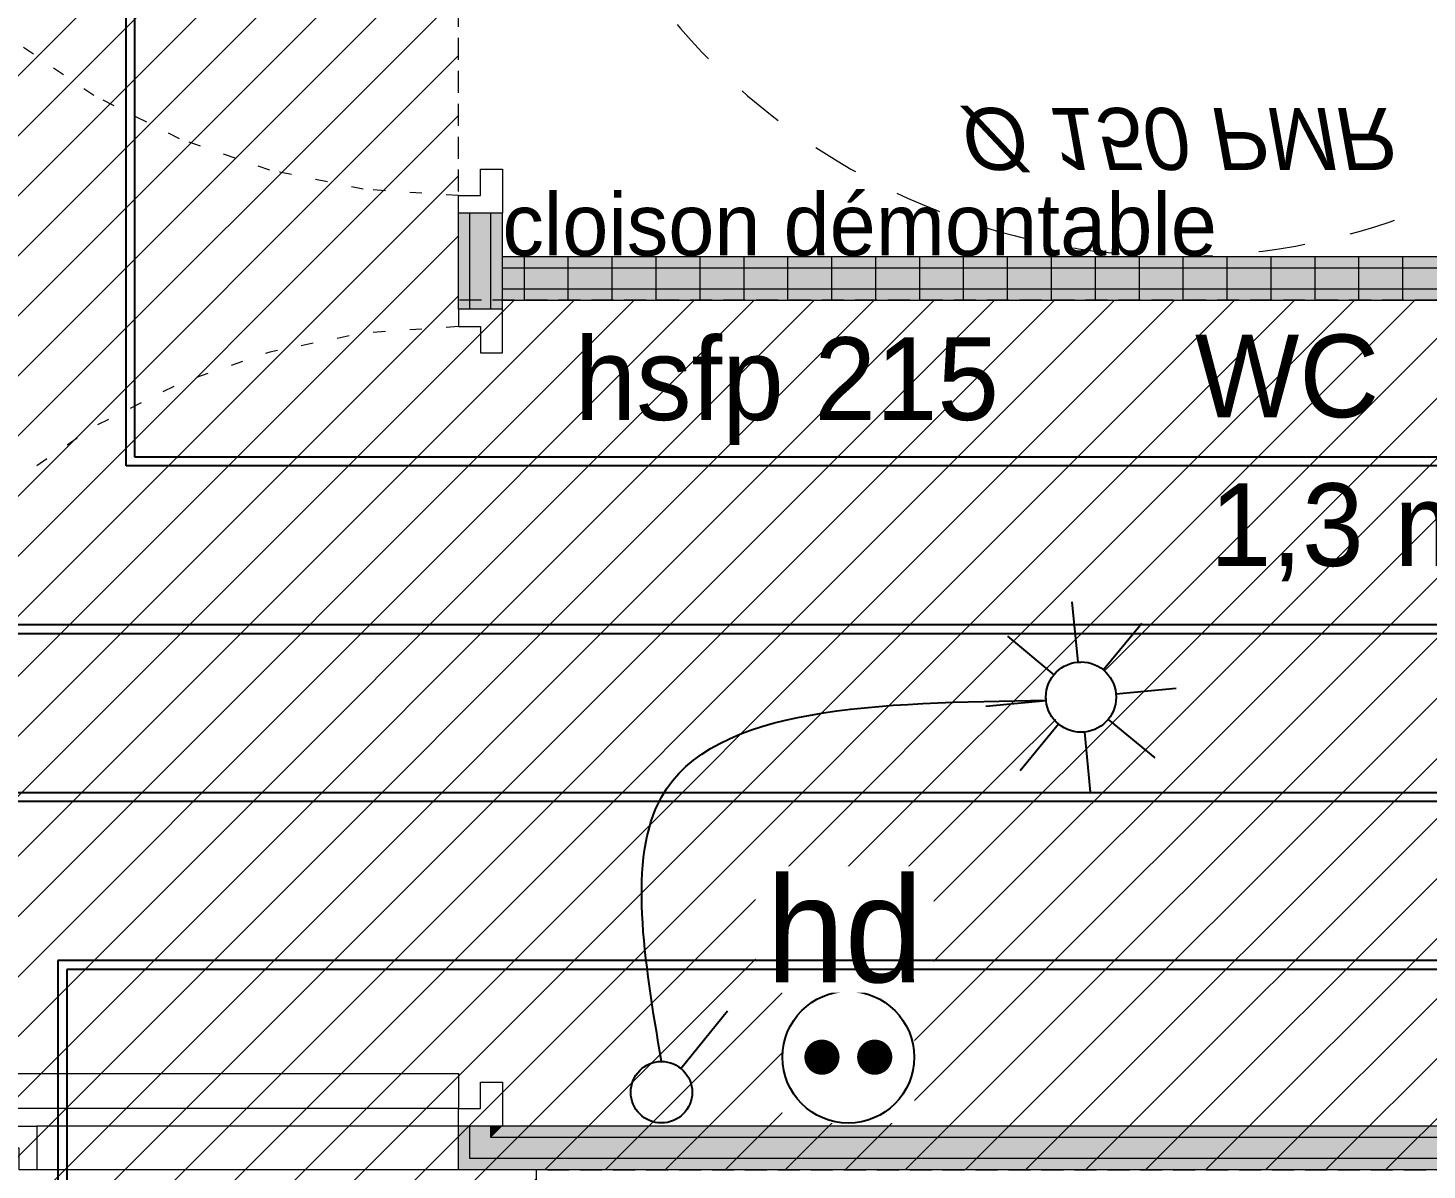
# Model space of a CAD drawing. Header units: centimetres. Extents: x 2666 to 9670, y 1889 to 5633.
# Drawn here: x 3570.9 to 3730.2, y 3242.5 to 3372.5 of the extents above; entities that cross this region are included whole.
import ezdxf

# ---------------------------------------------------------------- set-up
doc = ezdxf.new("R2010")
doc.units = ezdxf.units.CM
doc.header["$LTSCALE"] = 12.7
for name, pattern in [('Style de ligne -13', [0.295276, 0.19685, -0.098425]), ('Style de ligne -18', [0.328084, 0.109361, -0.218723]), ('Style de ligne -5', [0.41656, 0.13885, -0.27771]), ('VW-01', [0.83312, 0.41656, -0.41656])]:
    doc.linetypes.add(name, pattern=pattern)
for name, color, linetype, lineweight in [('B Faux plafonds', 7, 'Continuous', 5), ('B Faux plafonds-1', 7, 'Continuous', 5), ('B GÈnÈral', 7, 'Continuous', 5), ('B Général', 7, 'Continuous', 5), ('C ANNOTATIONS-PMR', 7, 'Style de ligne -5', 5), ('C ANNOTATIONS-prestations', 7, 'Continuous', 5), ('C ANNOTATIONS-texte', 7, 'Continuous', 5), ('C ANNOTATIONS-texte surfaces', 7, 'Continuous', 5), ('F REMPLISSAGE-vert clair', 7, 'Continuous', 13), ('F REMPLISSAGE-vert clair-1', 7, 'Continuous', 5), ('F REMPLISSAGE-vert foncÈ', 7, 'Continuous', 5), ('F REMPLISSAGE-vert foncé', 7, 'Continuous', 13), ('F REMPLISSAGE-vert hachurÈ', 7, 'Continuous', 5), ('F REMPLISSAGE-vert hachuré', 7, 'Continuous', 13), ('prlm-ELEC-CFO', 1, 'Continuous', 25)]:
    doc.layers.add(name, color=color, linetype=linetype, lineweight=lineweight)
doc.layers.add('prlm-CHAUFF', color=4, linetype='Continuous')
doc.styles.add('Eurostile', font='')
doc.styles.add('Eurostile (italic)', font='')
doc.styles.add('prlm-elec-cfo', font='comic.ttf', dxfattribs={"height": 12})
doc.styles.get('Eurostile').set_extended_font_data('Eurostile')
doc.styles.get('Eurostile (italic)').set_extended_font_data('Eurostile', italic=True)
pattern_1 = [(90, (3617.4236, 3064.2046), (5, -6e-14), [])]

# ---------------------------------------------------------------- blocks, each defined once
blk = doc.blocks.new('xi.SPOT')
at = {"color": 0, "lineweight": 5}
blk.add_wipeout([(-4, 0), (-2.83, -2.83), (0, -4), (2.83, -2.83), (4, 0), (2.83, 2.83), (0, 4), (-2.83, 2.83)], dxfattribs=at).dxf.layer = 'prlm-ELEC-CFO'
at = {"layer": 'prlm-ELEC-CFO', "color": 0, "linetype": 'ByBlock', "lineweight": -2, "flags": 128}
for points in [[(0, 10.88), (0, 4)], [(-7.69, 7.69), (-2.83, 2.83)], [(7.69, 7.69), (2.83, 2.83)], [(-10.88, 0), (-4, 0)], [(4, 0), (10.88, 0)], [(-2.83, -2.83), (-7.69, -7.69)], [(2.83, -2.83), (7.69, -7.69)], [(0, -4), (0, -10.88)]]:
    blk.add_lwpolyline(points, dxfattribs=at)
at = {"layer": 'prlm-ELEC-CFO', "color": 0, "linetype": 'ByBlock', "lineweight": -2}
blk.add_circle((0, 0), 4, dxfattribs=at)
blk = doc.blocks.new('xi.PCHD')
at = {"color": 0, "lineweight": 5}
blk.add_wipeout([(-7.5, -7.5), (7.5, -7.5), (7.5, 7.5), (-7.5, 7.5)], dxfattribs=at).dxf.layer = 'prlm-ELEC-CFO'
at = {"layer": 'prlm-ELEC-CFO', "color": 0, "linetype": 'ByBlock', "lineweight": 5, "const_width": 2}
for points in [[(-4, 0, 1), (-2, 0, 1)], [(2, 0, 1), (4, 0, 1)]]:
    blk.add_lwpolyline(points, format="xyb", close=True, dxfattribs=at)
at = {"layer": 'prlm-ELEC-CFO', "color": 0, "linetype": 'ByBlock', "lineweight": -2}
blk.add_circle((0, 0), 7.5, dxfattribs=at)
blk = doc.blocks.new('xi.SA')
at = {"layer": 'prlm-ELEC-CFO', "color": 0}
blk.add_lwpolyline([(0.2, -1.28), (5.5, 5.28)], dxfattribs=at)
blk.add_circle((-2, -4), 3.5, dxfattribs=at)
blk = doc.blocks.new('Rond 150_PMR')
at = {"layer": 'B Général', "color": 154, "linetype": 'VW-01', "lineweight": 5, "true_color": 0x0053a6}
blk.add_circle((0, 0), 75, dxfattribs=at)
at = {"layer": 'B Général', "color": 154, "true_color": 0x0053a6, "insert": (-61.5, 0), "char_height": 7.059, "attachment_point": 5, "rotation": 90, "line_spacing_factor": 0.894142, "style": 'Eurostile (italic)'}
blk.add_mtext('Ø 150 PMR', dxfattribs=at)

msp = doc.modelspace()

# ---------------------------------------------------------------- hatches: boundary and pattern name
at = {"layer": 'B Faux plafonds-1', "linetype": 'Continuous', "lineweight": 5, "true_color": 0xaaaaaa}
h = msp.add_hatch(dxfattribs=at)
h.set_pattern_fill('F_P__SOFFITE', color=253, style=0, pattern_type=2)
h.set_pattern_definition([(45, (3617.4236, 3066.092), (-3.52778, 3.30729), [])])
h.paths.add_polyline_path([(3353.92, 2787.35), (3628.79, 2787.35), (3628.79, 3242.48), (3769.92, 3242.48), (3769.92, 3341.48), (3619.92, 3341.48), (3619.92, 3449.89), (3559.92, 3449.89), (3559.92, 3514.39), (3478.92, 3514.39), (3478.92, 2887.35), (3353.92, 2887.35)])
at = {"layer": 'F REMPLISSAGE-vert hachurÈ', "linetype": 'Continuous', "lineweight": 0, "true_color": 0x99aa00}
for points in [[(3624.92, 3346.48), (3624.92, 3345.18), (3769.92, 3345.18), (3769.92, 3346.48)], [(3624.92, 3345.18), (3624.92, 3342.78), (3769.92, 3342.78), (3769.92, 3345.18)], [(3624.92, 3342.78), (3624.92, 3341.48), (3769.92, 3341.48), (3769.92, 3342.78)]]:
    msp.add_hatch(color=54, dxfattribs=at).paths.add_polyline_path(points)
at = {"layer": 'F REMPLISSAGE-vert hachurÈ', "linetype": 'Continuous', "lineweight": 5, "true_color": 0x004400}
h = msp.add_hatch(dxfattribs=at)
h.set_pattern_fill('90-0_5 HYDROFUGE_0_5', color=98, style=0, pattern_type=2)
h.set_pattern_definition(pattern_1)
h.paths.add_polyline_path([(3624.92, 3346.48), (3624.92, 3345.18), (3769.92, 3345.18), (3769.92, 3346.48)])
h = msp.add_hatch(dxfattribs=at)
h.set_pattern_fill('90-0_5 HYDROFUGE_0_5', color=98, style=0, pattern_type=2)
h.set_pattern_definition(pattern_1)
h.paths.add_polyline_path([(3624.92, 3345.18), (3624.92, 3342.78), (3769.92, 3342.78), (3769.92, 3345.18)])
h = msp.add_hatch(dxfattribs=at)
h.set_pattern_fill('90-0_5 HYDROFUGE_0_5', color=98, style=0, pattern_type=2)
h.set_pattern_definition(pattern_1)
h.paths.add_polyline_path([(3624.92, 3342.78), (3624.92, 3341.48), (3769.92, 3341.48), (3769.92, 3342.78)])

# ---------------------------------------------------------------- linework, layer by layer
at = {"layer": 'B Faux plafonds', "color": 7, "linetype": 'Style de ligne -13', "lineweight": 5, "flags": 128}
msp.add_lwpolyline([(3353.92, 2787.35), (3628.79, 2787.35), (3628.79, 3242.48), (3769.92, 3242.48), (3769.92, 3341.48), (3619.92, 3341.48), (3619.92, 3449.89), (3559.92, 3449.89), (3559.92, 3514.39), (3478.92, 3514.39), (3478.92, 2887.35), (3353.92, 2887.35)], close=True, dxfattribs=at)
at = {"layer": 'B GÈnÈral', "color": 9, "linetype": 'Continuous', "true_color": 0xc0dcc0}
for points in [[(3624.92, 3340.48), (3619.92, 3340.48), (3624.92, 3351.39), (3619.92, 3351.39)], [(3808.92, 3247.48), (3808.92, 3242.48), (3624.92, 3247.48), (3619.92, 3242.48)], [(3624.92, 3247.48), (3619.92, 3242.48), (3624.92, 3247.48), (3619.92, 3247.48)]]:
    msp.add_solid(points, dxfattribs=at)
at = {"layer": 'B Général', "linetype": 'Style de ligne -18', "lineweight": 5}
for p, q in [((3578.42, 3364.78), (3569.39, 3370.95)), ((3588.16, 3359.86), (3578.42, 3364.78)), ((3598.44, 3356.29), (3588.16, 3359.86)), ((3609.09, 3354.12), (3598.44, 3356.29)), ((3619.92, 3353.39), (3609.09, 3354.12))]:
    msp.add_line(p, q, dxfattribs=at)
at = {"layer": 'B Général', "color": 98, "linetype": 'Continuous', "lineweight": 13, "true_color": 0x004400}
for p, q in [((3624.92, 3351.39), (3619.92, 3351.39)), ((3619.92, 3340.48), (3619.92, 3351.39)), ((3624.92, 3346.48), (3624.92, 3351.39)), ((3624.92, 3346.48), (3769.92, 3346.48)), ((3624.92, 3341.48), (3769.92, 3341.48)), ((3624.92, 3340.48), (3624.92, 3341.48)), ((3624.92, 3340.48), (3619.92, 3340.48)), ((3624.92, 3247.48), (3619.92, 3247.48)), ((3619.92, 3242.48), (3619.92, 3247.48)), ((3671.46, 3247.48), (3624.92, 3247.48)), ((3808.92, 3247.48), (3676.46, 3247.48)), ((3727.92, 3242.48), (3619.92, 3242.48))]:
    msp.add_line(p, q, dxfattribs=at)
at = {"layer": 'B Général', "color": 7, "linetype": 'Continuous', "lineweight": 13}
for p, q in [((3619.92, 3247.48), (3571.92, 3247.48)), ((3619.92, 3242.48), (3571.92, 3242.48))]:
    msp.add_line(p, q, dxfattribs=at)
at = {"layer": 'B Général', "color": 7, "linetype": 'Continuous', "lineweight": 5}
for p, q in [((3571.92, 3247.48), (3571.92, 3242.48)), ((3619.92, 3247.48), (3571.92, 3247.48)), ((3619.92, 3242.48), (3571.92, 3242.48))]:
    msp.add_line(p, q, dxfattribs=at)
at = {"layer": 'B Général', "color": 7, "linetype": 'Continuous', "lineweight": 5, "flags": 128}
for points in [[(3619.92, 3351.39), (3619.92, 3353.39), (3622.42, 3353.39), (3622.42, 3356.39), (3624.92, 3356.39), (3624.92, 3351.39), (3624.92, 3351.39), (3624.92, 3351.39), (3620.63, 3351.39), (3620.63, 3351.39)], [(3619.92, 3340.48), (3619.92, 3338.48), (3622.42, 3338.48), (3622.42, 3335.48), (3624.92, 3335.48), (3624.92, 3340.48), (3624.92, 3340.48), (3624.92, 3340.48), (3620.63, 3340.48), (3620.63, 3340.48)], [(3619.92, 3247.48), (3619.92, 3249.48), (3622.42, 3249.48), (3622.42, 3252.48), (3624.92, 3252.48), (3624.92, 3247.48)], [(3571.92, 3242.48), (3569.92, 3242.48), (3569.92, 3244.98), (3566.92, 3244.98), (3566.92, 3247.48), (3571.92, 3247.48), (3571.92, 3247.48), (3571.92, 3247.48), (3571.92, 3243.19), (3571.92, 3243.19)]]:
    msp.add_lwpolyline(points, close=True, dxfattribs=at)
at = {"layer": 'B Général', "linetype": 'Style de ligne -18', "lineweight": 5, "flags": 128}
msp.add_lwpolyline([(3619.92, 3338.48), (3609.09, 3337.75), (3598.44, 3335.58), (3588.16, 3332.01), (3578.42, 3327.09), (3569.39, 3320.91), (3561.23, 3313.58), (3554.07, 3305.22), (3548.04, 3295.98), (3543.24, 3286), (3539.75, 3275.48), (3537.63, 3264.57), (3536.92, 3253.48)], dxfattribs=at)
at = {"layer": 'B Général', "flags": 128}
msp.add_lwpolyline([(3619.92, 3249.48), (3536.92, 3249.48), (3536.92, 3253.48), (3619.92, 3253.48)], close=True, dxfattribs=at)
at = {"layer": 'F REMPLISSAGE-vert clair'}
for p, q in [((3621.22, 3340.48), (3621.22, 3351.39)), ((3623.62, 3340.48), (3623.62, 3351.39)), ((3621.22, 3243.78), (3621.22, 3247.48)), ((3623.62, 3246.18), (3623.62, 3247.48)), ((3808.92, 3246.18), (3623.62, 3246.18)), ((3808.92, 3243.78), (3621.22, 3243.78))]:
    msp.add_line(p, q, dxfattribs=at)
at = {"layer": 'F REMPLISSAGE-vert clair-1', "color": 9, "linetype": 'Continuous', "true_color": 0xc0dcc0}
for points in [[(3621.22, 3340.48), (3623.62, 3340.48), (3621.22, 3351.39), (3623.62, 3351.39)], [(3621.22, 3243.78), (3623.62, 3246.18), (3621.22, 3247.48), (3623.62, 3247.48)], [(3808.92, 3243.78), (3808.92, 3246.18), (3621.22, 3243.78), (3623.62, 3246.18)]]:
    msp.add_solid(points, dxfattribs=at)
at = {"layer": 'F REMPLISSAGE-vert foncÈ', "color": 54, "linetype": 'Continuous', "true_color": 0x99aa00}
for points in [[(3619.92, 3340.48), (3621.22, 3340.48), (3619.92, 3351.39), (3621.22, 3351.39)], [(3623.62, 3340.48), (3624.92, 3340.48), (3623.62, 3351.39), (3624.92, 3351.39)], [(3619.92, 3242.48), (3621.22, 3243.78), (3619.92, 3247.48), (3621.22, 3247.48)], [(3808.92, 3246.18), (3808.92, 3247.48), (3623.62, 3246.18), (3624.92, 3247.48)], [(3623.62, 3246.18), (3624.92, 3247.48), (3623.62, 3247.48), (3624.92, 3247.48)], [(3808.92, 3242.48), (3808.92, 3243.78), (3619.92, 3242.48), (3621.22, 3243.78)]]:
    msp.add_solid(points, dxfattribs=at)
at = {"layer": 'F REMPLISSAGE-vert foncé', "color": 98, "linetype": 'Continuous', "lineweight": 13, "true_color": 0x004400}
for p, q in [((3619.92, 3340.48), (3619.92, 3351.39)), ((3624.92, 3340.48), (3624.92, 3351.39)), ((3619.92, 3242.48), (3619.92, 3247.48)), ((3808.92, 3247.48), (3624.92, 3247.48)), ((3808.92, 3242.48), (3619.92, 3242.48))]:
    msp.add_line(p, q, dxfattribs=at)
at = {"layer": 'F REMPLISSAGE-vert foncé'}
for p, q in [((3621.22, 3340.48), (3621.22, 3351.39)), ((3623.62, 3340.48), (3623.62, 3351.39)), ((3621.22, 3243.78), (3621.22, 3247.48)), ((3623.62, 3246.18), (3623.62, 3247.48)), ((3808.92, 3246.18), (3623.62, 3246.18)), ((3808.92, 3243.78), (3621.22, 3243.78))]:
    msp.add_line(p, q, dxfattribs=at)
at = {"layer": 'F REMPLISSAGE-vert hachuré', "color": 98, "linetype": 'Continuous', "lineweight": 13, "true_color": 0x004400}
for p, q in [((3624.92, 3346.48), (3769.92, 3346.48)), ((3624.92, 3341.48), (3769.92, 3341.48))]:
    msp.add_line(p, q, dxfattribs=at)
at = {"layer": 'F REMPLISSAGE-vert hachuré'}
for p, q in [((3624.92, 3345.18), (3769.92, 3345.18)), ((3624.92, 3342.78), (3769.92, 3342.78))]:
    msp.add_line(p, q, dxfattribs=at)
at = {"layer": 'prlm-CHAUFF', "ltscale": 50}
for p, q in [((3583.1, 3323.62), (3583.1, 3402.24)), ((3582.1, 3322.62), (3582.1, 3401.24)), ((3773.66, 3323.62), (3583.1, 3323.62)), ((3773.66, 3322.62), (3582.1, 3322.62)), ((3574.33, 3266.32), (3574.33, 3047.86)), ((3575.33, 3265.32), (3575.33, 3048.86))]:
    msp.add_line(p, q, dxfattribs=at)
at = {"layer": 'prlm-ELEC-CFO'}
msp.add_spline([(3643.03, 3254.83), (3643.03, 3284.92), (3686.8, 3295.93)], degree=3, dxfattribs=at)

# ---------------------------------------------------------------- block references
at = {"layer": 'C ANNOTATIONS-PMR', "color": 7, "xscale": -1, "rotation": 270}
msp.add_blockref('Rond 150_PMR', (3701.92, 3421.48), dxfattribs=at)
at = {"layer": 'prlm-ELEC-CFO'}
msp.add_blockref('xi.SA', (3645.03, 3255.33), dxfattribs=at)

# ---------------------------------------------------------------- texts
at = {"layer": 'C ANNOTATIONS-prestations', "color": 1, "insert": (3624.92, 3346.48), "char_height": 7.059, "width": 117.5034, "attachment_point": 7, "line_spacing_factor": 0.894142, "style": 'Eurostile'}
msp.add_mtext('cloison démontable', dxfattribs=at)
at = {"layer": 'C ANNOTATIONS-prestations', "insert": (3633.16, 3325.01), "char_height": 9.412, "width": 64.194, "attachment_point": 7, "line_spacing_factor": 0.894142, "style": 'Eurostile'}
msp.add_mtext('hsfp 215', dxfattribs=at)
at = {"layer": 'C ANNOTATIONS-texte', "insert": (3714.24, 3328.03), "char_height": 9.412, "attachment_point": 8, "line_spacing_factor": 0.894142, "style": 'Eurostile'}
msp.add_mtext('WC', dxfattribs=at)
at = {"layer": 'C ANNOTATIONS-texte surfaces', "insert": (3723.53, 3326.29), "char_height": 9.412, "attachment_point": 2, "line_spacing_factor": 0.894142, "style": 'Eurostile'}
msp.add_mtext('1,3 m{\\H0.6667x;\\S2^ ;}', dxfattribs=at)

# ---------------------------------------------------------------- next in the draw order: block references
at = {"layer": 'prlm-ELEC-CFO', "rotation": 5.452991605260991}
msp.add_blockref('xi.SPOT', (3690.79, 3296.31), dxfattribs=at)
at = {"layer": 'prlm-ELEC-CFO'}
msp.add_blockref('xi.PCHD', (3664.3, 3255.32), dxfattribs=at)

# ---------------------------------------------------------------- next in the draw order: linework, layer by layer
at = {"layer": 'prlm-CHAUFF', "ltscale": 50}
for p, q in [((3773.66, 3304.52), (3527.88, 3304.52)), ((3773.66, 3303.52), (3528.88, 3303.52)), ((3773.56, 3285.42), (3551.25, 3285.42)), ((3773.56, 3284.42), (3552.25, 3284.42))]:
    msp.add_line(p, q, dxfattribs=at)

# ---------------------------------------------------------------- next in the draw order: texts
at = {"layer": 'prlm-ELEC-CFO', "lineweight": 20, "insert": (3663.89, 3269.76), "char_height": 12, "attachment_point": 5, "line_spacing_factor": 0.8, "style": 'prlm-elec-cfo', "bg_fill": 3, "box_fill_scale": 1.1, "bg_fill_color": 256, "bg_fill_transparency": 0}
msp.add_mtext('hd', dxfattribs=at)

# ---------------------------------------------------------------- next in the draw order: linework, layer by layer
at = {"layer": 'prlm-CHAUFF', "ltscale": 50}
for p, q in [((3773.56, 3266.32), (3574.33, 3266.32)), ((3773.56, 3265.32), (3575.33, 3265.32))]:
    msp.add_line(p, q, dxfattribs=at)

doc.saveas('drawing.dxf')
